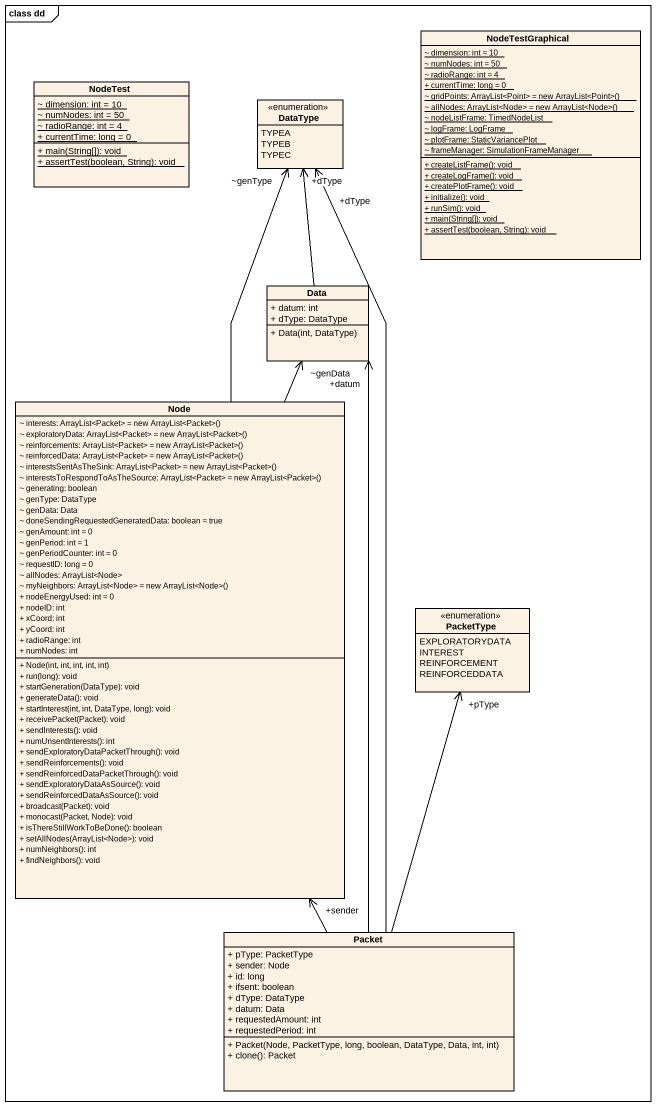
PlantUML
@startuml
mainframe class dd
hide circle
hide empty members
skinparam classAttributeIconSize 0
class NodeTestGraphical {
  {static} ~ dimension: int = 10
  {static} ~ numNodes: int = 50
  {static} ~ radioRange: int = 4
  {static} + currentTime: long = 0
  {static} {field} ~ gridPoints: ArrayList<Point> = new ArrayList<Point>()
  {static} {field} ~ allNodes: ArrayList<Node> = new ArrayList<Node>()
  {static} ~ nodeListFrame: TimedNodeList
  {static} ~ logFrame: LogFrame
  {static} ~ plotFrame: StaticVariancePlot
  {static} ~ frameManager: SimulationFrameManager
  {static} + createListFrame(): void
  {static} + createLogFrame(): void
  {static} + createPlotFrame(): void
  {static} + initialize(): void
  {static} + runSim(): void
  {static} + main(String[]): void
  {static} + assertTest(boolean, String): void
}
class NodeTest {
  {static} ~ dimension: int = 10
  {static} ~ numNodes: int = 50
  {static} ~ radioRange: int = 4
  {static} + currentTime: long = 0
  {static} + main(String[]): void
  {static} + assertTest(boolean, String): void
}
enum DataType {
  TYPEA
  TYPEB
  TYPEC
}
class Data {
  + datum: int
  + dType: DataType
  + Data(int, DataType)
}
class "Node" as Node_ {
  {field} ~ interests: ArrayList<Packet> = new ArrayList<Packet>()
  {field} ~ exploratoryData: ArrayList<Packet> = new ArrayList<Packet>()
  {field} ~ reinforcements: ArrayList<Packet> = new ArrayList<Packet>()
  {field} ~ reinforcedData: ArrayList<Packet> = new ArrayList<Packet>()
  {field} ~ interestsSentAsTheSink: ArrayList<Packet> = new ArrayList<Packet>()
  {field} ~ interestsToRespondToAsTheSource: ArrayList<Packet> = new ArrayList<Packet>()
  ~ generating: boolean
  ~ genType: DataType
  ~ genData: Data
  ~ doneSendingRequestedGeneratedData: boolean = true
  ~ genAmount: int = 0
  ~ genPeriod: int = 1
  ~ genPeriodCounter: int = 0
  ~ requestID: long = 0
  ~ allNodes: ArrayList<Node>
  {field} ~ myNeighbors: ArrayList<Node> = new ArrayList<Node>()
  + nodeEnergyUsed: int = 0
  + nodeID: int
  + xCoord: int
  + yCoord: int
  + radioRange: int
  + numNodes: int
  + Node(int, int, int, int, int)
  + run(long): void
  + startGeneration(DataType): void
  + generateData(): void
  + startInterest(int, int, DataType, long): void
  + receivePacket(Packet): void
  + sendInterests(): void
  + numUnsentInterests(): int
  + sendExploratoryDataPacketThrough(): void
  + sendReinforcements(): void
  + sendReinforcedDataPacketThrough(): void
  + sendExploratoryDataAsSource(): void
  + sendReinforcedDataAsSource(): void
  + broadcast(Packet): void
  + monocast(Packet, Node): void
  + isThereStillWorkToBeDone(): boolean
  + setAllNodes(ArrayList<Node>): void
  + numNeighbors(): int
  + findNeighbors(): void
}
enum PacketType {
  EXPLORATORYDATA
  INTEREST
  REINFORCEMENT
  REINFORCEDDATA
}
class Packet {
  + pType: PacketType
  + sender: Node
  + id: long
  + ifsent: boolean
  + dType: DataType
  + datum: Data
  + requestedAmount: int
  + requestedPeriod: int
  + Packet(Node, PacketType, long, boolean, DataType, Data, int, int)
  + clone(): Packet
}
Data -up-> "+dType" DataType
Node_ -up-> "~genType" DataType
Node_ -up-> "~genData" Data
Packet -up-> "+dType" DataType
Packet -up-> "+datum" Data
Packet -up-> "+sender" Node_
Packet -up-> "+pType" PacketType
@enduml
